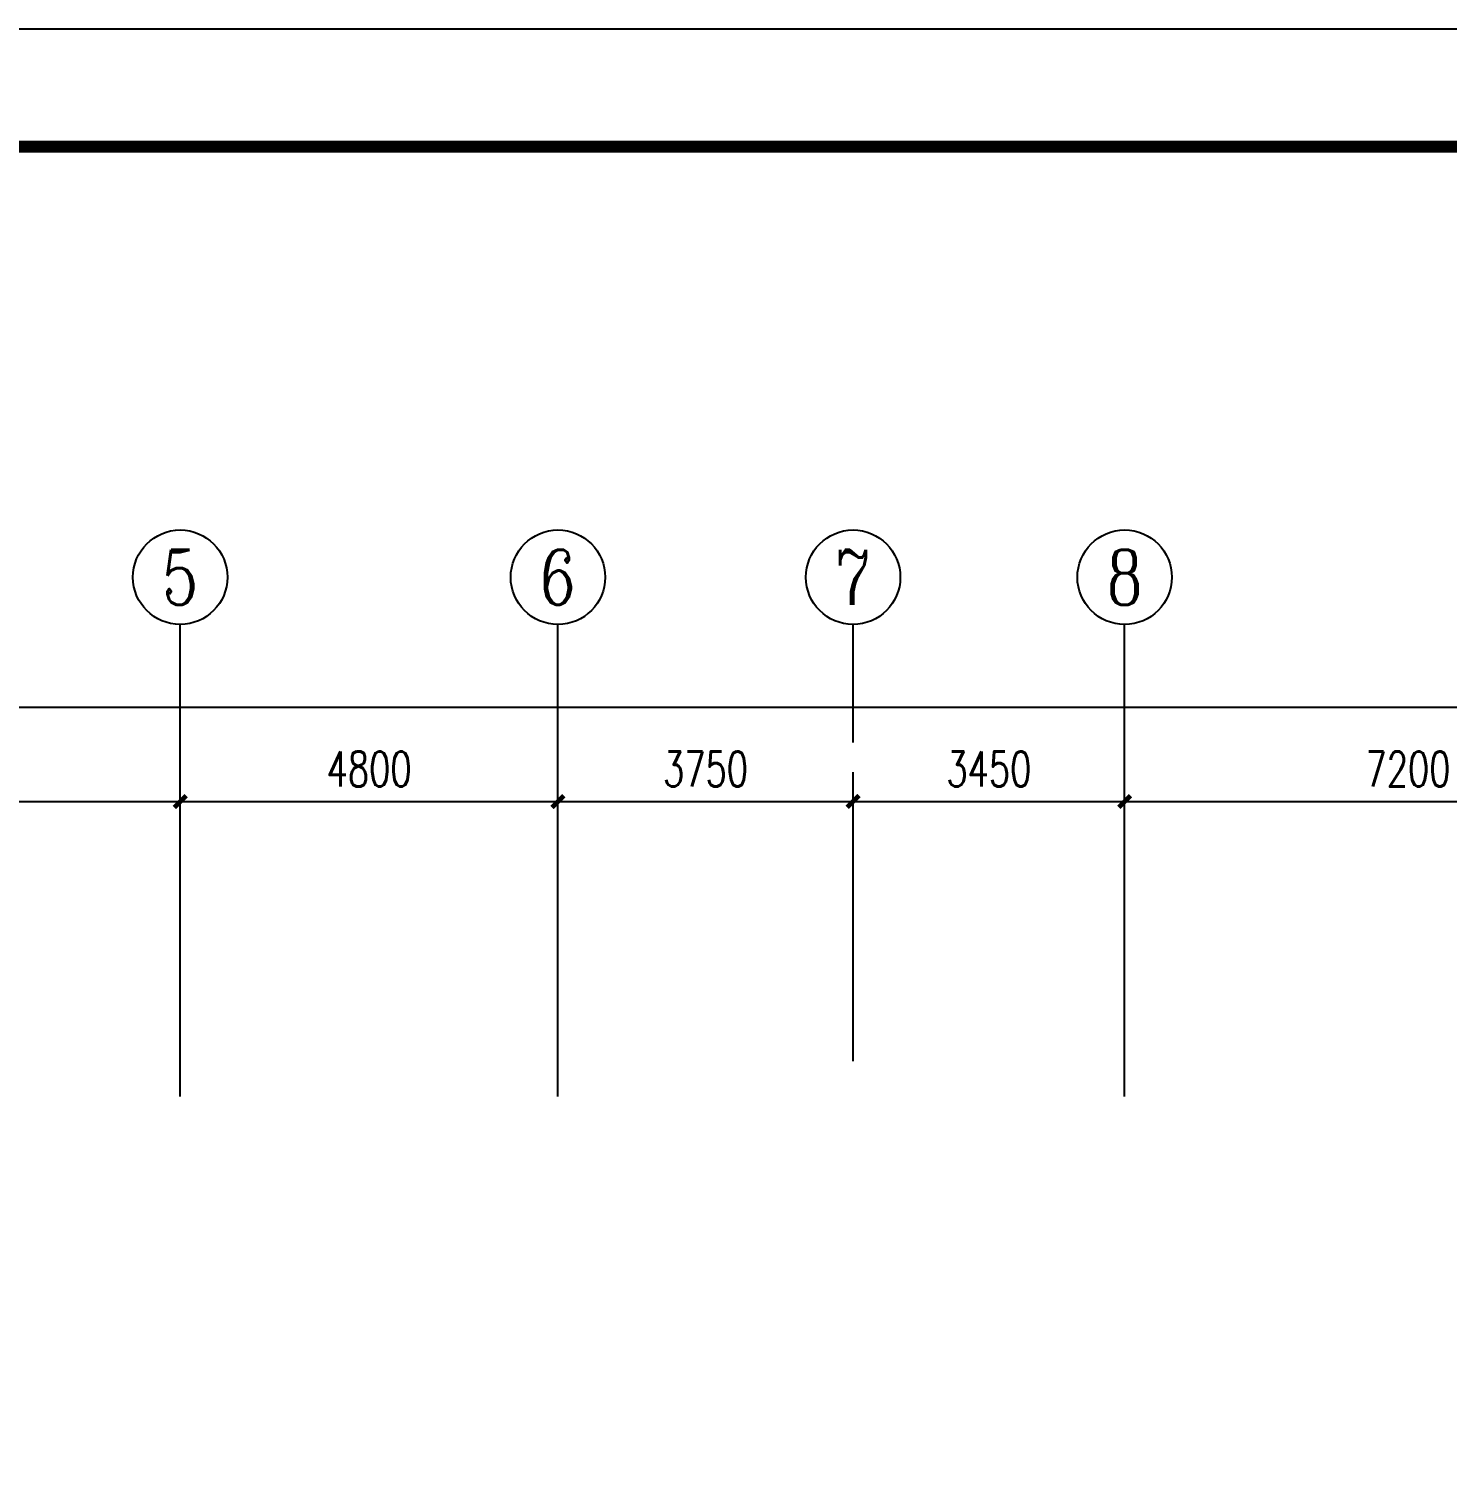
# Model space of a CAD drawing. Extents: x -70335 to 1144202, y 0 to 1100440.
# Drawn here: x 979517 to 997542, y 886790 to 905006 of the extents above; entities that cross this region are included whole.
import ezdxf
from ezdxf.enums import TextEntityAlignment as Align

# ---------------------------------------------------------------- set-up
doc = ezdxf.new("R2010")
doc.units = 0
doc.header["$LTSCALE"] = 1000
for name, color, linetype in [('3-建筑', 7, 'Continuous'), ('AXIS_TEXT', 7, 'Continuous'), ('BTTK', 7, 'Continuous'), ('PUB_TITLE', 4, 'Continuous'), ('改过图层标记', 3, 'Continuous')]:
    doc.layers.add(name, color=color, linetype=linetype)
doc.styles.add('_TCH_AXIS', font='COMPLEX', dxfattribs={"bigfont": 'GBCBIG'})
doc.styles.add('_TCH_DIM_T3', font='SIMPLEX', dxfattribs={"width": 0.705882, "bigfont": 'GBCBIG'})
doc.styles.add('COMPLEX', font='COMPLEX')
doc.styles.add('HZ(TK)', font='geniso.shx', dxfattribs={"width": 0.9, "bigfont": 'hztxt.shx'})
doc.dimstyles.new('_TCH_ARCH&&150', dxfattribs={"dimtxt": 446.25, "dimasz": 150, "dimexe": 375, "dimexo": 450, "dimgap": 189.375, "dimtad": 1, "dimdec": 0, "dimzin": 0, "dimdsep": 46, "dimtxsty": '_TCH_DIM_T3', "dimblk": 'ARCHTICK', "dimcen": 0.09, "dimclrt": 7, "dimazin": 2, "dimtfac": 1, "dimtdec": 0, "dimtix": 1, "dimtmove": 2, "dimatfit": 3, "dimfxl": 1, "dimtolj": 1, "dimtzin": 0, "dimarcsym": 0})

# ---------------------------------------------------------------- blocks, each defined once
blk = doc.blocks.new('vhtemplate_2019年新竖式图框_A1_1_2', base_point=(-420.5, 0))
at = {"layer": 'PUB_TITLE', "color": 7}
blk.add_lwpolyline([(-420.5, 594), (841, 594), (841, 0), (-420.5, 0)], close=True, dxfattribs=at)
at = {"layer": 'PUB_TITLE', "const_width": 1}
blk.add_lwpolyline([(-395.5, 10), (831, 10), (831, 584), (-395.5, 584)], close=True, dxfattribs=at)
at = {"layer": 'BTTK', "color": 4, "style": 'HZ(TK)', "width": 0.9}
for tag, p in [('合作单位', (796, 511.5)), ('建设单位', (796, 209.5)), ('工程名称', (796, 176.5)), ('子项名称', (806, 160)), ('图纸名称', (796, 141))]:
    blk.add_attdef(tag, text='', height=3.5, dxfattribs=at).set_placement(p, align=Align.MIDDLE_CENTER)
for tag, p in [('注册证书号', (808.5, 279)), ('注册印章号', (808.5, 271)), ('设计号', (806, 193)), ('图别', (789.75, 34)), ('图号', (822.25, 34)), ('版本号', (789.75, 26)), ('日期', (822.25, 26))]:
    blk.add_attdef(tag, text='', height=3.5, dxfattribs=at).set_placement(p, align=Align.MIDDLE)
blk = doc.blocks.new('_AXISO')
blk.add_circle((0, 0), 0.5)
at = {"layer": 'AXIS_TEXT', "style": 'COMPLEX', "width": 1.041667}
blk.add_attdef('A', text='', height=0.56, dxfattribs=at).set_placement((-0.25, -0.28), (0.25, -0.28), align=Align.FIT)
blk = doc.blocks.new('_ArchTick')
at = {"color": 0, "linetype": 'ByBlock', "const_width": 0.4}
blk.add_lwpolyline([(-0.5, -0.5), (0.5, 0.5)], dxfattribs=at)
blk = doc.blocks.new('*D3026')
at = {"layer": '3-建筑', "color": 0, "lineweight": -2, "transparency": 16777216}
for p, q in [((949942, 891886), (949942, 896761)), ((1089142, 891886), (1089142, 896761)), ((949942, 896386), (1089142, 896386))]:
    blk.add_line(p, q, dxfattribs=at)
at = {"layer": 'Defpoints', "color": 0, "transparency": 16777216}
for p in [(1089142, 896386), (949942, 891436), (1089142, 891436)]:
    blk.add_point(p, dxfattribs=at)
at = {"layer": '3-建筑', "color": 0, "lineweight": -2, "transparency": 16777216, "xscale": 150, "yscale": 150, "zscale": 150, "rotation": 180}
blk.add_blockref('_ArchTick', (949942, 896386), dxfattribs=at)
at = {"layer": '3-建筑', "color": 0, "lineweight": -2, "transparency": 16777216, "xscale": 150, "yscale": 150, "zscale": 150}
blk.add_blockref('_ArchTick', (1089142, 896386), dxfattribs=at)
at = {"layer": '3-建筑', "color": 7, "transparency": 16777216, "insert": (1019542, 896799), "char_height": 446.2, "attachment_point": 5, "style": '_TCH_DIM_T3'}
blk.add_mtext('\\A1;139200', dxfattribs=at)
blk = doc.blocks.new('*D3031')
at = {"layer": '3-建筑', "color": 0, "lineweight": -2, "transparency": 16777216}
for p, q in [((973242, 891886), (973242, 895561)), ((981442, 891886), (981442, 895561)), ((973242, 895186), (981442, 895186))]:
    blk.add_line(p, q, dxfattribs=at)
at = {"layer": 'Defpoints', "color": 0, "transparency": 16777216}
for p in [(981442, 895186), (973242, 891436), (981442, 891436)]:
    blk.add_point(p, dxfattribs=at)
at = {"layer": '3-建筑', "color": 0, "lineweight": -2, "transparency": 16777216, "xscale": 150, "yscale": 150, "zscale": 150, "rotation": 180}
blk.add_blockref('_ArchTick', (973242, 895186), dxfattribs=at)
at = {"layer": '3-建筑', "color": 0, "lineweight": -2, "transparency": 16777216, "xscale": 150, "yscale": 150, "zscale": 150}
blk.add_blockref('_ArchTick', (981442, 895186), dxfattribs=at)
at = {"layer": '3-建筑', "color": 7, "transparency": 16777216, "insert": (977342, 895599), "char_height": 446.2, "attachment_point": 5, "style": '_TCH_DIM_T3'}
blk.add_mtext('\\A1;8200', dxfattribs=at)
blk = doc.blocks.new('*D3032')
at = {"layer": '3-建筑', "color": 0, "lineweight": -2, "transparency": 16777216}
for p, q in [((981442, 891886), (981442, 895561)), ((986242, 891886), (986242, 895561)), ((981442, 895186), (986242, 895186))]:
    blk.add_line(p, q, dxfattribs=at)
at = {"layer": 'Defpoints', "color": 0, "transparency": 16777216}
for p in [(986242, 895186), (981442, 891436), (986242, 891436)]:
    blk.add_point(p, dxfattribs=at)
at = {"layer": '3-建筑', "color": 0, "lineweight": -2, "transparency": 16777216, "xscale": 150, "yscale": 150, "zscale": 150, "rotation": 180}
blk.add_blockref('_ArchTick', (981442, 895186), dxfattribs=at)
at = {"layer": '3-建筑', "color": 0, "lineweight": -2, "transparency": 16777216, "xscale": 150, "yscale": 150, "zscale": 150}
blk.add_blockref('_ArchTick', (986242, 895186), dxfattribs=at)
at = {"layer": '3-建筑', "color": 7, "transparency": 16777216, "insert": (983842, 895599), "char_height": 446.2, "attachment_point": 5, "style": '_TCH_DIM_T3'}
blk.add_mtext('\\A1;4800', dxfattribs=at)
blk = doc.blocks.new('*D3033')
at = {"layer": '3-建筑', "color": 0, "lineweight": -2, "transparency": 16777216}
for p, q in [((986242, 891886), (986242, 895561)), ((989992, 891886), (989992, 895561)), ((986242, 895186), (989992, 895186))]:
    blk.add_line(p, q, dxfattribs=at)
at = {"layer": 'Defpoints', "color": 0, "transparency": 16777216}
for p in [(989992, 895186), (986242, 891436), (989992, 891436)]:
    blk.add_point(p, dxfattribs=at)
at = {"layer": '3-建筑', "color": 0, "lineweight": -2, "transparency": 16777216, "xscale": 150, "yscale": 150, "zscale": 150, "rotation": 180}
blk.add_blockref('_ArchTick', (986242, 895186), dxfattribs=at)
at = {"layer": '3-建筑', "color": 0, "lineweight": -2, "transparency": 16777216, "xscale": 150, "yscale": 150, "zscale": 150}
blk.add_blockref('_ArchTick', (989992, 895186), dxfattribs=at)
at = {"layer": '3-建筑', "color": 7, "transparency": 16777216, "insert": (988117, 895599), "char_height": 446.2, "attachment_point": 5, "style": '_TCH_DIM_T3'}
blk.add_mtext('\\A1;3750', dxfattribs=at)
blk = doc.blocks.new('*D3034')
at = {"layer": '3-建筑', "color": 0, "lineweight": -2, "transparency": 16777216}
for p, q in [((989992, 891886), (989992, 895561)), ((993442, 891886), (993442, 895561)), ((989992, 895186), (993442, 895186))]:
    blk.add_line(p, q, dxfattribs=at)
at = {"layer": 'Defpoints', "color": 0, "transparency": 16777216}
for p in [(993442, 895186), (989992, 891436), (993442, 891436)]:
    blk.add_point(p, dxfattribs=at)
at = {"layer": '3-建筑', "color": 0, "lineweight": -2, "transparency": 16777216, "xscale": 150, "yscale": 150, "zscale": 150, "rotation": 180}
blk.add_blockref('_ArchTick', (989992, 895186), dxfattribs=at)
at = {"layer": '3-建筑', "color": 0, "lineweight": -2, "transparency": 16777216, "xscale": 150, "yscale": 150, "zscale": 150}
blk.add_blockref('_ArchTick', (993442, 895186), dxfattribs=at)
at = {"layer": '3-建筑', "color": 7, "transparency": 16777216, "insert": (991717, 895599), "char_height": 446.2, "attachment_point": 5, "style": '_TCH_DIM_T3'}
blk.add_mtext('\\A1;3450', dxfattribs=at)
blk = doc.blocks.new('*D3035')
at = {"layer": '3-建筑', "color": 0, "lineweight": -2, "transparency": 16777216}
for p, q in [((993442, 891886), (993442, 895561)), ((1000642, 891886), (1000642, 895561)), ((993442, 895186), (1000642, 895186))]:
    blk.add_line(p, q, dxfattribs=at)
at = {"layer": 'Defpoints', "color": 0, "transparency": 16777216}
for p in [(1000642, 895186), (993442, 891436), (1000642, 891436)]:
    blk.add_point(p, dxfattribs=at)
at = {"layer": '3-建筑', "color": 0, "lineweight": -2, "transparency": 16777216, "xscale": 150, "yscale": 150, "zscale": 150, "rotation": 180}
blk.add_blockref('_ArchTick', (993442, 895186), dxfattribs=at)
at = {"layer": '3-建筑', "color": 0, "lineweight": -2, "transparency": 16777216, "xscale": 150, "yscale": 150, "zscale": 150}
blk.add_blockref('_ArchTick', (1000642, 895186), dxfattribs=at)
at = {"layer": '3-建筑', "color": 7, "transparency": 16777216, "insert": (997042, 895599), "char_height": 446.2, "attachment_point": 5, "style": '_TCH_DIM_T3'}
blk.add_mtext('\\A1;7200', dxfattribs=at)

msp = doc.modelspace()

# ---------------------------------------------------------------- linework, layer by layer
at = {"layer": '3-建筑'}
for p, q in [((981441.7, 891436.2), (981441.7, 897436.2)), ((986241.7, 891436.2), (986241.7, 897436.2)), ((989991.7, 895936.2), (989991.7, 897436.2)), ((993441.7, 891436.2), (993441.7, 897436.2))]:
    msp.add_line(p, q, dxfattribs=at)

# ---------------------------------------------------------------- block references
ref = msp.add_blockref('_AXISO', (981441.7, 898036.2), dxfattribs=dict(at, xscale=1200, yscale=1200, zscale=1200))
ref.add_attrib('A', '5', dxfattribs={"layer": 'AXIS_TEXT', "height": 698.9, "style": '_TCH_AXIS'}).set_placement((981208.8, 897686.8), (981674.7, 897686.8), align=Align.FIT)
ref = msp.add_blockref('_AXISO', (986241.7, 898036.2), dxfattribs=dict(at, xscale=1200, yscale=1200, zscale=1200))
ref.add_attrib('A', '6', dxfattribs={"layer": 'AXIS_TEXT', "height": 698.9, "style": '_TCH_AXIS'}).set_placement((986008.8, 897686.8), (986474.7, 897686.8), align=Align.FIT)
ref = msp.add_blockref('_AXISO', (989991.7, 898036.2), dxfattribs=dict(at, xscale=1200, yscale=1200, zscale=1200))
ref.add_attrib('A', '7', dxfattribs={"layer": 'AXIS_TEXT', "height": 698.9, "style": '_TCH_AXIS'}).set_placement((989758.8, 897686.8), (990224.7, 897686.8), align=Align.FIT)
ref = msp.add_blockref('_AXISO', (993441.7, 898036.2), dxfattribs=dict(at, xscale=1200, yscale=1200, zscale=1200))
ref.add_attrib('A', '8', dxfattribs={"layer": 'AXIS_TEXT', "height": 698.9, "style": '_TCH_AXIS'}).set_placement((993208.8, 897686.8), (993674.7, 897686.8), align=Align.FIT)
at = {"layer": '改过图层标记', "xscale": 150, "yscale": 150, "zscale": 150}
msp.add_blockref('vhtemplate_2019年新竖式图框_A1_1_2', (929665.1, 815905.6), dxfattribs=at)

# ---------------------------------------------------------------- dimensions: what is measured, and where the dimension line sits
at = {"layer": '3-建筑'}
for p1, p2, distance, picture, middle in [((949941.7, 891436.2), (1089141.7, 891436.2), 4950, '*D3026', (1019541.7, 896798.7)), ((973241.7, 891436.2), (981441.7, 891436.2), 3750, '*D3031', (977341.7, 895598.7)), ((981441.7, 891436.2), (986241.7, 891436.2), 3750, '*D3032', (983841.7, 895598.7)), ((986241.7, 891436.2), (989991.7, 891436.2), 3750, '*D3033', (988116.7, 895598.7)), ((989991.7, 891436.2), (993441.7, 891436.2), 3750, '*D3034', (991716.7, 895598.7)), ((993441.7, 891436.2), (1000641.7, 891436.2), 3750, '*D3035', (997041.7, 895598.7))]:
    dim = msp.add_aligned_dim(p1=p1, p2=p2, distance=distance, dimstyle='_TCH_ARCH&&150', dxfattribs=at)
    dim.commit()
    dim.dimension.update_dxf_attribs({"geometry": picture, "text_midpoint": middle})

doc.saveas('drawing.dxf')
